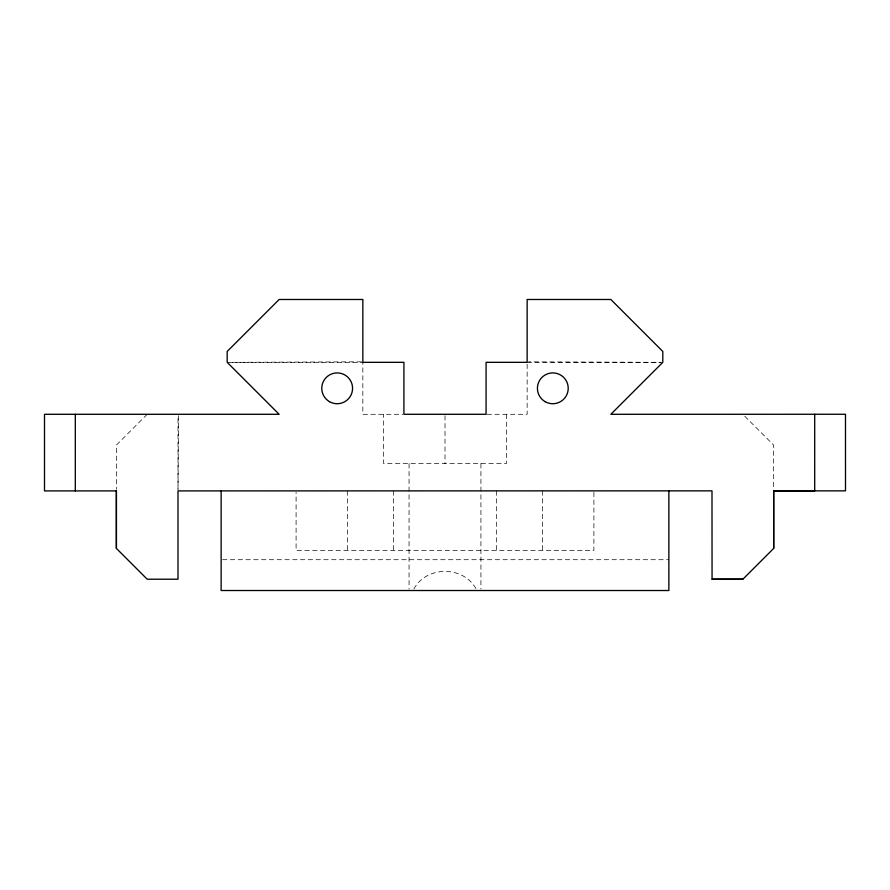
<?xml version="1.0" encoding="UTF-8"?>
<svg xmlns="http://www.w3.org/2000/svg" width="890" height="890" viewBox="0 0 890 890"><rect width="100%" height="100%" fill="white"/><g stroke="black" fill="none" stroke-linecap="round" stroke-linejoin="round"><path stroke-width="0.67" stroke-dasharray="4.45 3.34" d="M178.489 415.663L178.011 489.533L178 415.663M413.872 588.969C426.455 565.573 463.534 565.573 476.117 588.969M147.195 414.295L116.379 445.1L116.379 489.177M361.462 361.83L228.574 362.33L362.842 362.33L362.842 414.295L402.881 414.295M527.147 362.33L661.415 362.33L528.538 361.83M487.108 414.295L527.147 414.295L527.147 363.699M222.522 559.71L668.857 559.71M744.741 416.209L773.621 445.089L773.688 489.478M593.897 492.292L593.897 550.465L296.092 550.465L296.092 492.292M542.555 490.902L542.555 550.465M506.354 414.295L506.354 463.59L383.635 463.59L383.635 414.295M496.342 490.902L496.342 550.465M480.934 463.59L480.934 589.135M445 415.663L445 463.59M409.055 463.59L409.055 589.135M393.647 490.902L393.647 550.465M347.434 490.902L347.434 550.465"/><path stroke-width="1.33" d="M75.305 490.902L75.305 414.295M116.39 548.407L116.39 490.902L44.5 490.902L44.5 414.295L279.149 414.295L227.184 362.33L227.184 351.45L279.149 299.485L362.842 299.485L362.842 362.33L403.915 362.33L403.915 414.295L486.074 414.295L486.074 362.33L527.147 362.33L527.147 299.485L610.84 299.485L662.805 351.45L662.805 362.33L610.84 414.295L845.489 414.262L845.5 490.857L773.688 490.857L773.677 548.407L742.872 579.212L712.067 579.212L711.989 490.857L178 490.902L178 579.212L147.195 579.212L116.39 548.407L116.39 490.557M712.067 579.212L742.872 579.212M773.688 490.857L814.706 490.857L814.695 414.262M773.655 490.546L773.677 548.407M668.857 490.902L668.857 590.515L221.132 590.515L221.132 490.902M545.114 401.657A15.408 15.408 0 0 0 568.221 388.318A15.408 15.408 0 0 0 545.114 374.979A15.408 15.408 0 0 0 545.114 401.657M329.467 401.657A15.408 15.408 0 0 0 352.574 388.318A15.408 15.408 0 0 0 329.467 374.979A15.408 15.408 0 0 0 329.467 401.657"/></g></svg>
